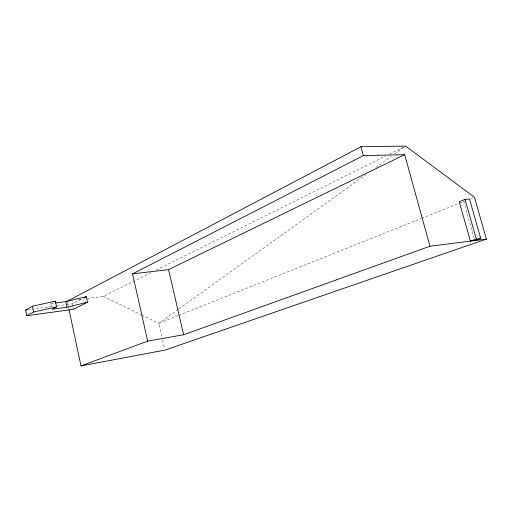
<?xml version="1.0" encoding="UTF-8"?>
<svg xmlns="http://www.w3.org/2000/svg" width="512" height="512" viewBox="0 0 512 512"><rect width="100%" height="100%" fill="white"/><g stroke="black" fill="none" stroke-linecap="round" stroke-linejoin="round"><path stroke-width="0.38" stroke-dasharray="2.56 1.92" d="M178.272 309.357L158.784 323.354L141.715 315.046M178.925 308.89L366.003 174.547M375.744 167.552L391.334 156.358M394.586 154.022L405.626 146.093M51.36 306.458L50.765 303.616L52.736 302.554M57.299 305.83L72.352 303.821L82.099 298.81M78.202 299.725L103.302 296.352L151.187 272.557M156.186 270.067L385.613 156.038M389.19 154.266L403.482 147.162M178.093 315.635L158.784 323.354L161.914 337.126M178.835 315.341L420.96 218.605M421.702 218.304L458.842 203.469M459.584 203.174L467.008 200.205M470.72 198.72L472.954 197.83M50.765 303.616L54.726 303.085M27.187 309.856L54.125 306.253M103.302 296.352L140.998 314.701M463.68 201.331L474.381 239.002M162.611 340.186L164.525 348.602M72.352 303.821L72.851 306.157M73.018 306.931L73.35 308.493M67.392 301.978L68.224 305.875M68.384 306.656L68.883 308.992"/><path stroke-width="0.77" d="M87.494 302.266L73.517 309.267L26.765 315.731L25.6 310.067L32.442 306.246L55.373 301.133L56.576 306.867L51.955 309.299L67.008 307.206L87.494 302.266L86.278 296.659L65.818 301.594L55.52 302.982M26.765 315.731L33.632 312L56.576 306.867M54.054 301.843L55.373 301.133M67.226 301.197L360.934 146.72L405.626 146.093L474.438 197.242L486.4 239.066L164.87 350.131L80.992 365.907L69.05 309.773M84.89 297.376L86.278 296.659M80.992 365.907L147.686 341.126L132.576 273.862L363.328 155.635L404.691 154.669L429.978 246.24L486.4 239.066M132.576 273.862L168.576 269.594L404.691 154.669M465.043 199.36L459.226 201.683L470.387 241.101L476.326 239.034L480.755 238.477L469.504 199.014L465.043 199.36L476.326 239.034M147.686 341.126L183.622 334.746L429.978 246.24M474.816 240.538L480.755 238.477M25.6 310.067L27.187 309.856M360.934 146.72L363.328 155.635M168.576 269.594L183.622 334.746M65.818 301.594L67.008 307.206M32.442 306.246L33.632 312"/></g></svg>
